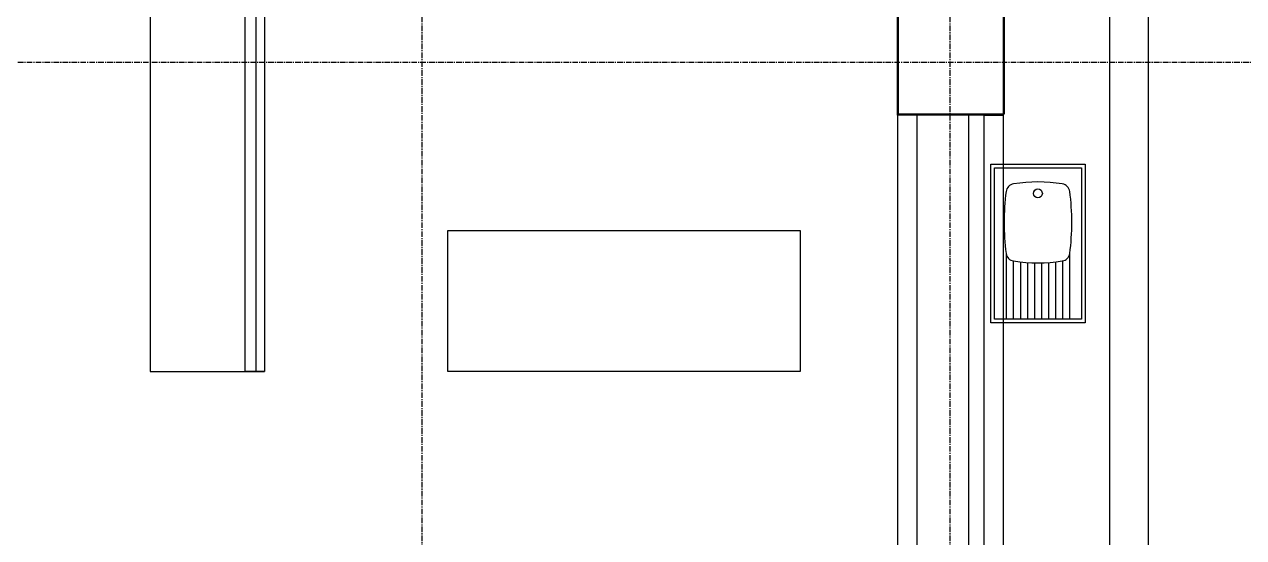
# Model space of a CAD drawing. Header units: millimetres. Extents: x -58291 to 85267, y -25390 to 74943.
# Drawn here: x -10791 to -3867, y 44577 to 47491 of the extents above; entities that cross this region are included whole.
import ezdxf

# ---------------------------------------------------------------- set-up
doc = ezdxf.new("R2010")
doc.units = ezdxf.units.MM
doc.linetypes.add('PCENTRE', pattern=[50.8, 31.75, -6.35, 6.35, -6.35])
doc.linetypes.add('PCENTRE2', pattern=[28.575, 19.05, -3.175, 3.175, -3.175])
for name, color, linetype in [('Basement 01 - Structural Members', 5, 'Continuous'), ('Basement 01 - Walls', 3, 'Continuous'), ('Boundaries_and_building_grids', 140, 'PCENTRE2'), ('BRICK_WALLS_P4', 1, 'Continuous'), ('COLUMNS_P5', 5, 'Continuous'), ('SANITARY', 4, 'Continuous'), ('SHOPFITTING', 4, 'Continuous'), ('WA', 6, 'Continuous')]:
    doc.layers.add(name, color=color, linetype=linetype)

msp = doc.modelspace()

# ---------------------------------------------------------------- linework, layer by layer
at = {"layer": 'Basement 01 - Structural Members', "color": 5, "linetype": 'Continuous', "lineweight": -3, "elevation": -4600}
msp.add_lwpolyline([(-5232.8, 46975.7), (-5832.8, 46975.7), (-5832.8, 47575.7), (-5232.8, 47575.7), (-5232.8, 46975.7)], dxfattribs=at)
at = {"layer": 'Basement 01 - Walls', "color": 3, "linetype": 'Continuous', "lineweight": -3}
for p, q in [((-5832.8, 46975.7, -4600), (-5832.8, 42636.1, -4600)), ((-5722.8, 46975.7, -4600), (-5832.8, 46975.7, -4600)), ((-5722.8, 46975.7, -4600), (-5722.8, 42699.7, -4600)), ((-5342.8, 46975.7, -4600), (-5232.8, 46975.7, -4600)), ((-5342.8, 46975.7, -4600), (-5342.8, 42699.7, -4600)), ((-5232.8, 46975.7, -4600), (-5232.8, 42636.1, -4600))]:
    msp.add_line(p, q, dxfattribs=at)
at = {"layer": 'Boundaries_and_building_grids', "color": 140, "linetype": 'PCENTRE', "lineweight": -3}
for p, q in [((-8532.8, -17978), (-8532.8, 67825.7)), ((-5532.8, -17978), (-5532.8, 67825.7)), ((-52891.2, 47275.7), (50767.2, 47275.7))]:
    msp.add_line(p, q, dxfattribs=at)
at = {"layer": 'BRICK_WALLS_P4', "linetype": 'Continuous'}
for p, q in [((-4627.7, 44390.8), (-4627.7, 52980.8)), ((-4407.7, 44280.8), (-4407.7, 52980.8))]:
    msp.add_line(p, q, dxfattribs=at)
at = {"layer": 'COLUMNS_P5', "linetype": 'Continuous', "lineweight": -3}
msp.add_lwpolyline([(-5227.7, 47580.8), (-5227.7, 46980.8), (-5827.7, 46980.8), (-5827.7, 47580.8)], close=True, dxfattribs=at)
at = {"layer": 'SANITARY', "linetype": 'Continuous'}
for p, q in [((-5302.7, 45796.3), (-5302.7, 46696.3)), ((-5302.7, 46696.3), (-4767.7, 46696.3)), ((-5282.7, 46676.3), (-4787.7, 46676.3)), ((-5282.7, 45816.3), (-5282.7, 46676.3)), ((-4787.7, 46676.3), (-4787.7, 45816.3)), ((-4767.7, 46696.3), (-4767.7, 45796.3)), ((-5215.2, 46185.8), (-5215.2, 45816.3)), ((-4855.2, 46185.8), (-4855.2, 45816.3)), ((-5175.2, 46147.8), (-5175.2, 45816.3)), ((-5135.2, 46142.2), (-5135.2, 45816.3)), ((-5095.2, 46138.4), (-5095.2, 45816.3)), ((-5055.2, 46136.6), (-5055.2, 45816.3)), ((-5015.2, 46136.6), (-5015.2, 45816.3)), ((-4975.2, 46138.4), (-4975.2, 45816.3)), ((-4935.2, 46142.2), (-4935.2, 45816.3)), ((-4895.2, 46147.8), (-4895.2, 45816.3)), ((-4767.7, 45796.3), (-5302.7, 45796.3)), ((-4787.7, 45816.3), (-5282.7, 45816.3))]:
    msp.add_line(p, q, dxfattribs=at)
msp.add_circle((-5035.2, 46531.3), 25, dxfattribs=at)
for centre, radius, start, end in [((-3895.2, 46366.3), 1332.5, 172.41603, 187.58365), ((-5166.5, 46535.6), 50, 97.86306, 172.41589), ((-5035.2, 45739.6), 856.7, 80.72185, 99.27815), ((-4903.9, 46535.6), 50, 7.58411, 82.13694), ((-6175.2, 46366.3), 1332.5, 352.41635, 7.58397), ((-5166.5, 46197.1), 50, 187.58411, 262.13694), ((-4903.9, 46197.1), 50, 277.86306, 352.41589), ((-5035.2, 46993), 856.7, 260.72185, 279.27815)]:
    msp.add_arc(centre, radius, start, end, dxfattribs=at)
at = {"layer": 'SHOPFITTING', "linetype": 'Continuous'}
for p, q in [((-10077.7, 48330.8), (-10077.7, 45520.8)), ((-9477.7, 48330.8), (-9477.7, 45520.8)), ((-9427.7, 48330.8), (-9427.7, 45520.8)), ((-5427.7, 44390.8), (-5427.7, 46980.8)), ((-8386.5, 45520.8), (-8386.5, 46320.8)), ((-8386.5, 46320.8), (-6386.5, 46320.8)), ((-6386.5, 46320.8), (-6386.5, 45520.8)), ((-10077.7, 45520.8), (-9477.7, 45520.8)), ((-9477.7, 45520.8), (-9427.7, 45520.8)), ((-6386.5, 45520.8), (-8386.5, 45520.8))]:
    msp.add_line(p, q, dxfattribs=at)
at = {"layer": 'WA'}
for p, q in [((-9537.7, 45520.8), (-9537.7, 52340.8)), ((-9427.7, 52340.8), (-9427.7, 45520.8)), ((-9427.7, 45520.8), (-9537.7, 45520.8))]:
    msp.add_line(p, q, dxfattribs=at)

doc.saveas('drawing.dxf')
